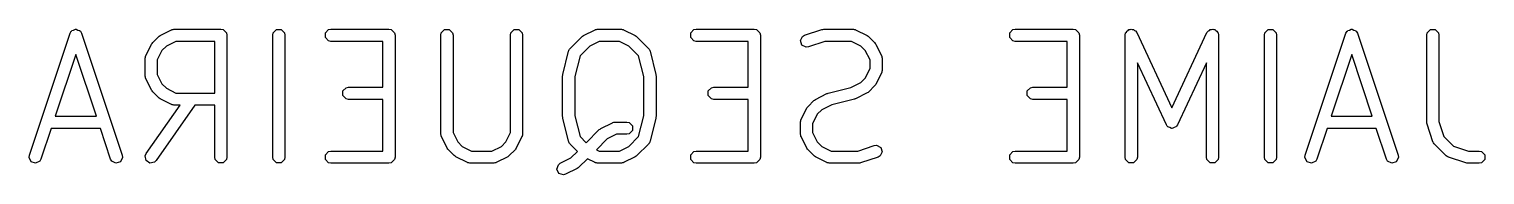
# Model space of a CAD drawing. Extents: x 109.6 to 193.5, y -118.1 to -78.4.
# Drawn here: x 175 to 186.95, y -118.1 to -116.91 of the extents above; entities that cross this region are included whole.
import ezdxf

# ---------------------------------------------------------------- set-up
doc = ezdxf.new("R2010")
doc.units = 0
doc.layers.add('BLACK', color=7, linetype='CONTINUOUS')

msp = doc.modelspace()

# ---------------------------------------------------------------- linework, layer by layer
at = {"layer": 'BLACK', "linetype": 'CONTINUOUS'}
for p, q in [((175.000185, -117.941608), (175.333518, -116.941608)), ((175.333518, -116.941608), (175.343179, -116.92466)), ((175.343179, -116.92466), (175.34652, -116.922989)), ((175.34652, -116.922989), (175.348192, -116.919646)), ((175.348192, -116.919646), (175.363234, -116.914632)), ((175.363234, -116.914632), (175.377408, -116.907545)), ((175.377408, -116.907545), (175.380951, -116.908726)), ((175.380951, -116.908726), (175.384496, -116.907545)), ((175.384496, -116.907545), (175.398675, -116.914634)), ((175.398675, -116.914634), (175.413712, -116.919647)), ((175.413712, -116.919647), (175.415382, -116.922987)), ((175.415382, -116.922987), (175.418725, -116.924659)), ((175.418725, -116.924659), (175.428386, -116.941608)), ((175.428386, -116.941608), (175.761719, -117.941607)), ((176.007812, -117.023963), (176.012264, -117.017302)), ((176.012264, -117.017302), (176.059882, -116.969683)), ((176.059882, -116.969683), (176.066548, -116.965228)), ((176.066548, -116.965228), (176.072877, -116.960317)), ((176.072877, -116.960317), (176.168115, -116.912698)), ((176.20228, -117.007419), (176.124856, -117.04613)), ((176.168115, -116.912698), (176.17053, -116.912036)), ((176.17053, -116.912036), (176.171342, -116.911225)), ((176.171342, -116.911225), (176.179203, -116.909661)), ((176.179203, -116.909661), (176.186931, -116.907545)), ((176.186931, -116.907545), (176.188019, -116.907907)), ((176.188019, -116.907907), (176.190476, -116.907419)), ((176.190476, -116.907419), (176.571428, -116.907419)), ((176.521428, -117.007419), (176.20228, -117.007419)), ((176.521428, -117.431228), (176.521428, -117.007419)), ((176.571428, -116.907419), (176.590562, -116.911225)), ((176.590562, -116.911225), (176.617622, -116.938285)), ((176.617622, -116.938285), (176.621428, -116.957419)), ((176.621428, -116.957419), (176.621428, -117.957419)), ((176.997618, -116.957419), (177.001424, -116.938285)), ((176.997618, -117.957419), (176.997618, -116.957419)), ((177.001424, -116.938285), (177.028484, -116.911225)), ((177.028484, -116.911225), (177.066752, -116.911225)), ((177.066752, -116.911225), (177.093812, -116.938285)), ((177.093812, -116.938285), (177.097618, -116.957419)), ((177.097618, -116.957419), (177.097618, -117.957419)), ((177.429996, -116.938285), (177.457056, -116.911225)), ((177.429996, -116.976553), (177.429996, -116.938285)), ((177.457056, -117.003613), (177.429996, -116.976553)), ((177.457056, -116.911225), (177.47619, -116.907419)), ((177.47619, -117.007419), (177.457056, -117.003613)), ((177.47619, -116.907419), (177.95238, -116.907419)), ((177.90238, -117.007419), (177.47619, -117.007419)), ((177.90238, -117.383609), (177.90238, -117.007419)), ((177.95238, -116.907419), (177.971514, -116.911225)), ((177.971514, -116.911225), (177.998574, -116.938285)), ((177.998574, -116.938285), (178.00238, -116.957419)), ((178.00238, -116.957419), (178.00238, -117.957419)), ((178.378571, -116.957419), (178.382377, -116.938285)), ((178.378571, -117.766942), (178.378571, -116.957419)), ((178.382377, -116.938285), (178.409437, -116.911225)), ((178.409437, -116.911225), (178.447705, -116.911225)), ((178.447705, -116.911225), (178.474765, -116.938285)), ((178.474765, -116.938285), (178.478571, -116.957419)), ((178.478571, -116.957419), (178.478571, -117.755139)), ((178.949999, -116.957419), (178.953805, -116.938285)), ((178.949999, -117.755138), (178.949999, -116.957419)), ((178.953805, -116.938285), (178.980865, -116.911225)), ((178.980865, -116.911225), (179.019133, -116.911225)), ((179.019133, -116.911225), (179.046193, -116.938285)), ((179.046193, -116.938285), (179.049999, -116.957419)), ((179.049999, -116.957419), (179.049999, -117.766942)), ((179.440835, -117.064921), (179.536073, -116.969683)), ((179.536073, -116.969683), (179.542732, -116.965232)), ((179.542732, -116.965232), (179.549067, -116.960317)), ((179.549067, -116.960317), (179.644305, -116.912698)), ((179.67847, -117.007419), (179.601044, -117.046131)), ((179.644305, -116.912698), (179.64672, -116.912036)), ((179.64672, -116.912036), (179.647532, -116.911225)), ((179.647532, -116.911225), (179.655393, -116.909661)), ((179.655393, -116.909661), (179.663121, -116.907545)), ((179.663121, -116.907545), (179.664209, -116.907907)), ((179.664209, -116.907907), (179.666666, -116.907419)), ((179.666666, -116.907419), (179.857142, -116.907419)), ((179.845339, -117.007419), (179.67847, -117.007419)), ((179.922763, -117.046131), (179.845339, -117.007419)), ((179.857142, -116.907419), (179.859598, -116.907907)), ((179.859598, -116.907907), (179.860687, -116.907545)), ((179.860687, -116.907545), (179.868414, -116.909661)), ((179.868414, -116.909661), (179.876276, -116.911225)), ((179.876276, -116.911225), (179.877087, -116.912036)), ((179.877087, -116.912036), (179.879503, -116.912698)), ((179.879503, -116.912698), (179.97474, -116.960316)), ((179.97474, -116.960316), (179.981073, -116.965231)), ((179.981073, -116.965231), (179.987735, -116.969683)), ((179.987735, -116.969683), (180.082973, -117.064921)), ((180.429996, -116.938285), (180.457056, -116.911225)), ((180.429996, -116.976553), (180.429996, -116.938285)), ((180.457056, -117.003613), (180.429996, -116.976553)), ((180.457056, -116.911225), (180.47619, -116.907419)), ((180.47619, -117.007419), (180.457056, -117.003613)), ((180.47619, -116.907419), (180.95238, -116.907419)), ((180.90238, -117.007419), (180.47619, -117.007419)), ((180.90238, -117.383609), (180.90238, -117.007419)), ((180.95238, -116.907419), (180.971514, -116.911225)), ((180.971514, -116.911225), (180.998574, -116.938285)), ((180.998574, -116.938285), (181.00238, -116.957419)), ((181.00238, -116.957419), (181.00238, -117.957419)), ((181.331078, -117.001494), (181.348192, -116.967265)), ((181.343179, -117.037798), (181.331078, -117.001494)), ((181.348192, -116.967265), (181.365141, -116.957604)), ((181.365141, -116.957604), (181.507997, -116.909985)), ((181.531922, -117.007419), (181.396763, -117.052472)), ((181.507997, -116.909985), (181.515947, -116.908982)), ((181.515947, -116.908982), (181.523809, -116.907419)), ((181.523809, -116.907419), (181.761904, -116.907419)), ((181.750101, -117.007419), (181.531922, -117.007419)), ((181.827524, -117.04613), (181.750101, -117.007419)), ((181.761904, -116.907419), (181.76436, -116.907907)), ((181.76436, -116.907907), (181.765449, -116.907545)), ((181.765449, -116.907545), (181.773176, -116.909661)), ((181.773176, -116.909661), (181.781038, -116.911225)), ((181.781038, -116.911225), (181.781849, -116.912036)), ((181.781849, -116.912036), (181.784265, -116.912698)), ((181.784265, -116.912698), (181.879502, -116.960316)), ((181.879502, -116.960316), (181.885835, -116.965231)), ((181.885835, -116.965231), (181.892497, -116.969683)), ((181.892497, -116.969683), (181.940116, -117.017301)), ((181.940116, -117.017301), (181.94457, -117.023967)), ((183.049044, -116.938285), (183.076104, -116.911225)), ((183.049044, -116.976553), (183.049044, -116.938285)), ((183.076104, -117.003613), (183.049044, -116.976553)), ((183.076104, -116.911225), (183.095238, -116.907419)), ((183.095238, -117.007419), (183.076104, -117.003613)), ((183.095238, -116.907419), (183.571428, -116.907419)), ((183.521428, -117.007419), (183.095238, -117.007419)), ((183.521428, -117.383609), (183.521428, -117.007419)), ((183.571428, -116.907419), (183.590562, -116.911225)), ((183.590562, -116.911225), (183.617622, -116.938285)), ((183.617622, -116.938285), (183.621428, -116.957419)), ((183.621428, -116.957419), (183.621428, -117.957419)), ((183.997619, -116.957419), (184.001425, -116.938285)), ((183.997619, -117.957419), (183.997619, -116.957419)), ((184.001425, -116.938285), (184.007707, -116.932002)), ((184.007707, -116.932002), (184.010745, -116.92365)), ((184.010745, -116.92365), (184.02071, -116.918999)), ((184.02071, -116.918999), (184.028485, -116.911225)), ((184.028485, -116.911225), (184.03737, -116.911225)), ((184.03737, -116.911225), (184.045423, -116.907467)), ((184.045423, -116.907467), (184.055758, -116.911225)), ((184.055758, -116.911225), (184.066753, -116.911225)), ((184.066753, -116.911225), (184.073035, -116.917507)), ((184.073035, -116.917507), (184.081388, -116.920545)), ((184.081388, -116.920545), (184.092928, -116.936275)), ((184.092928, -116.936275), (184.380951, -117.553469)), ((184.380951, -117.553469), (184.668976, -116.936274)), ((184.668976, -116.936274), (184.680516, -116.920545)), ((184.680516, -116.920545), (184.688868, -116.917507)), ((184.688868, -116.917507), (184.695151, -116.911225)), ((184.695151, -116.911225), (184.706146, -116.911225)), ((184.706146, -116.911225), (184.716481, -116.907467)), ((184.716481, -116.907467), (184.724534, -116.911225)), ((184.724534, -116.911225), (184.733419, -116.911225)), ((184.733419, -116.911225), (184.741193, -116.918999)), ((184.741193, -116.918999), (184.751159, -116.92365)), ((184.751159, -116.92365), (184.754196, -116.932002)), ((184.754196, -116.932002), (184.760479, -116.938285)), ((184.760479, -116.938285), (184.764285, -116.957419)), ((184.764285, -116.957419), (184.764285, -117.957419)), ((185.140475, -116.957419), (185.144281, -116.938285)), ((185.140475, -117.957419), (185.140475, -116.957419)), ((185.144281, -116.938285), (185.171341, -116.911225)), ((185.171341, -116.911225), (185.209609, -116.911225)), ((185.209609, -116.911225), (185.236669, -116.938285)), ((185.236669, -116.938285), (185.240475, -116.957419)), ((185.240475, -116.957419), (185.240475, -117.957419)), ((185.476375, -117.941608), (185.809708, -116.941608)), ((185.809708, -116.941608), (185.819369, -116.92466)), ((185.819369, -116.92466), (185.82271, -116.922989)), ((185.82271, -116.922989), (185.824382, -116.919646)), ((185.824382, -116.919646), (185.839424, -116.914632)), ((185.839424, -116.914632), (185.853598, -116.907545)), ((185.853598, -116.907545), (185.857141, -116.908726)), ((185.857141, -116.908726), (185.860686, -116.907545)), ((185.860686, -116.907545), (185.874865, -116.914634)), ((185.874865, -116.914634), (185.889902, -116.919647)), ((185.889902, -116.919647), (185.891572, -116.922987)), ((185.891572, -116.922987), (185.894915, -116.924659)), ((185.894915, -116.924659), (185.904576, -116.941608)), ((185.904576, -116.941608), (186.237909, -117.941607)), ((186.473809, -116.957419), (186.477615, -116.938285)), ((186.473809, -117.671704), (186.473809, -116.957419)), ((186.477615, -116.938285), (186.504675, -116.911225)), ((186.504675, -116.911225), (186.542943, -116.911225)), ((186.542943, -116.911225), (186.570003, -116.938285)), ((186.570003, -116.938285), (186.573809, -116.957419)), ((186.573809, -116.957419), (186.573809, -117.66359)), ((175.380952, -117.115532), (175.212228, -117.621704)), ((175.549676, -117.621704), (175.380952, -117.115532)), ((175.950126, -117.14435), (175.952242, -117.136622)), ((175.952242, -117.136622), (175.953806, -117.128761)), ((175.953806, -117.128761), (175.954617, -117.127949)), ((175.954617, -117.127949), (175.955279, -117.125534)), ((175.955279, -117.125534), (176.002897, -117.030297)), ((176.002897, -117.030297), (176.007812, -117.023963)), ((176.088711, -117.082274), (176.05, -117.159698)), ((176.124856, -117.04613), (176.088711, -117.082274)), ((179.380064, -117.278625), (179.427683, -117.088149)), ((179.427683, -117.088149), (179.429996, -117.083252)), ((179.429996, -117.081142), (179.433399, -117.076048)), ((179.429996, -117.083252), (179.429996, -117.081142)), ((179.433399, -117.076048), (179.436016, -117.07051)), ((179.436016, -117.07051), (179.437826, -117.069423)), ((179.437826, -117.069423), (179.440835, -117.064921)), ((179.521338, -117.125837), (179.478571, -117.296907)), ((179.601044, -117.046131), (179.521338, -117.125837)), ((180.002469, -117.125837), (179.922763, -117.046131)), ((180.045237, -117.296907), (180.002469, -117.125837)), ((180.082973, -117.064921), (180.085981, -117.069423)), ((180.085981, -117.069423), (180.087792, -117.07051)), ((180.087792, -117.07051), (180.090408, -117.076048)), ((180.090408, -117.076048), (180.093812, -117.081142)), ((180.093812, -117.081142), (180.093812, -117.083252)), ((180.093812, -117.083252), (180.096125, -117.088149)), ((180.096125, -117.088149), (180.143744, -117.278625)), ((181.377408, -117.054912), (181.343179, -117.037798)), ((181.396763, -117.052472), (181.377408, -117.054912)), ((181.863668, -117.082275), (181.827524, -117.04613)), ((181.90238, -117.159698), (181.863668, -117.082275)), ((181.94457, -117.023967), (181.949482, -117.030296)), ((181.949482, -117.030296), (181.997101, -117.125534)), ((181.997101, -117.125534), (181.997762, -117.127949)), ((181.997762, -117.127949), (181.998574, -117.128761)), ((181.998574, -117.128761), (182.000137, -117.136622)), ((182.000137, -117.136622), (182.002254, -117.14435)), ((185.857142, -117.115532), (185.688418, -117.621704)), ((186.025866, -117.621704), (185.857142, -117.115532)), ((175.95, -117.147895), (175.950488, -117.145438)), ((175.95, -117.290752), (175.95, -117.147895)), ((175.950488, -117.145438), (175.950126, -117.14435)), ((176.05, -117.159698), (176.05, -117.278949)), ((181.863668, -117.308752), (181.90238, -117.231329)), ((181.90238, -117.231329), (181.90238, -117.159698)), ((182.000137, -117.254405), (181.998574, -117.262267)), ((182.002254, -117.246678), (182.000137, -117.254405)), ((182.002254, -117.14435), (182.001891, -117.145438)), ((182.001891, -117.145438), (182.00238, -117.147895)), ((182.00238, -117.243133), (182.001891, -117.245589)), ((182.001891, -117.245589), (182.002254, -117.246678)), ((182.00238, -117.147895), (182.00238, -117.243133)), ((184.335643, -117.692849), (184.097619, -117.182796)), ((184.097619, -117.182796), (184.097619, -117.957419)), ((184.664285, -117.182796), (184.426261, -117.692848)), ((184.664285, -117.957419), (184.664285, -117.182796)), ((175.950488, -117.293208), (175.95, -117.290752)), ((175.950126, -117.294297), (175.950488, -117.293208)), ((175.952242, -117.302024), (175.950126, -117.294297)), ((175.953806, -117.309886), (175.952242, -117.302024)), ((175.954617, -117.310697), (175.953806, -117.309886)), ((175.955279, -117.313113), (175.954617, -117.310697)), ((176.002897, -117.40835), (175.955279, -117.313113)), ((176.05, -117.278949), (176.088711, -117.356372)), ((176.088711, -117.356372), (176.124856, -117.392516)), ((179.378571, -117.290752), (179.379766, -117.284742)), ((179.378571, -117.624085), (179.378571, -117.290752)), ((179.379766, -117.284742), (179.380064, -117.278625)), ((179.478571, -117.296907), (179.478571, -117.61793)), ((180.045237, -117.61793), (180.045237, -117.296907)), ((180.143744, -117.278625), (180.144041, -117.284742)), ((180.144041, -117.284742), (180.145237, -117.290752)), ((180.145237, -117.290752), (180.145237, -117.624085)), ((181.744453, -117.386433), (181.827524, -117.344897)), ((181.827524, -117.344897), (181.863668, -117.308752)), ((181.940116, -117.373727), (181.892497, -117.421345)), ((181.94457, -117.36706), (181.940116, -117.373727)), ((181.949482, -117.360732), (181.94457, -117.36706)), ((181.997101, -117.265494), (181.949482, -117.360732)), ((181.997762, -117.263078), (181.997101, -117.265494)), ((181.998574, -117.262267), (181.997762, -117.263078)), ((176.007812, -117.414683), (176.002897, -117.40835)), ((176.012264, -117.421345), (176.007812, -117.414683)), ((176.059882, -117.468964), (176.012264, -117.421345)), ((176.066548, -117.473418), (176.059882, -117.468964)), ((176.072877, -117.47833), (176.066548, -117.473418)), ((176.168115, -117.525949), (176.072877, -117.47833)), ((176.124856, -117.392516), (176.20228, -117.431228)), ((176.20228, -117.431228), (176.521428, -117.431228)), ((177.572853, -117.414475), (177.599913, -117.387415)), ((177.572853, -117.452743), (177.572853, -117.414475)), ((177.599913, -117.479803), (177.572853, -117.452743)), ((177.599913, -117.387415), (177.619047, -117.383609)), ((177.619047, -117.483609), (177.599913, -117.479803)), ((177.619047, -117.383609), (177.90238, -117.383609)), ((177.90238, -117.483609), (177.619047, -117.483609)), ((177.90238, -117.907419), (177.90238, -117.483609)), ((180.572853, -117.414475), (180.599913, -117.387415)), ((180.572853, -117.452743), (180.572853, -117.414475)), ((180.599913, -117.479803), (180.572853, -117.452743)), ((180.599913, -117.387415), (180.619047, -117.383609)), ((180.619047, -117.483609), (180.599913, -117.479803)), ((180.619047, -117.383609), (180.90238, -117.383609)), ((180.90238, -117.483609), (180.619047, -117.483609)), ((180.90238, -117.907419), (180.90238, -117.483609)), ((181.393216, -117.541111), (181.440834, -117.493492)), ((181.440834, -117.493492), (181.4475, -117.489037)), ((181.4475, -117.489037), (181.453829, -117.484126)), ((181.453829, -117.484126), (181.549067, -117.436507)), ((181.549067, -117.436507), (181.554348, -117.43506)), ((181.554348, -117.43506), (181.559301, -117.432721)), ((181.559301, -117.432721), (181.744453, -117.386433)), ((181.774031, -117.482116), (181.58888, -117.528403)), ((181.778983, -117.479776), (181.774031, -117.482116)), ((181.784265, -117.47833), (181.778983, -117.479776)), ((181.879502, -117.430712), (181.784265, -117.47833)), ((181.885835, -117.425796), (181.879502, -117.430712)), ((181.892497, -117.421345), (181.885835, -117.425796)), ((183.191901, -117.414475), (183.218961, -117.387415)), ((183.191901, -117.452743), (183.191901, -117.414475)), ((183.218961, -117.479803), (183.191901, -117.452743)), ((183.218961, -117.387415), (183.238095, -117.383609)), ((183.238095, -117.483609), (183.218961, -117.479803)), ((183.238095, -117.383609), (183.521428, -117.383609)), ((183.521428, -117.483609), (183.238095, -117.483609)), ((183.521428, -117.907419), (183.521428, -117.483609)), ((175.959038, -117.928746), (176.2373, -117.531228)), ((176.359366, -117.531228), (176.040962, -117.986092)), ((176.17053, -117.52661), (176.168115, -117.525949)), ((176.171342, -117.527422), (176.17053, -117.52661)), ((176.179203, -117.528985), (176.171342, -117.527422)), ((176.186931, -117.531102), (176.179203, -117.528985)), ((176.188019, -117.530739), (176.186931, -117.531102)), ((176.190476, -117.531228), (176.188019, -117.530739)), ((176.2373, -117.531228), (176.190476, -117.531228)), ((176.521428, -117.531228), (176.359366, -117.531228)), ((176.521428, -117.957419), (176.521428, -117.531228)), ((179.478571, -117.61793), (179.521338, -117.788998)), ((180.002469, -117.788999), (180.045237, -117.61793)), ((181.336231, -117.649343), (181.383849, -117.554106)), ((181.383849, -117.554106), (181.388764, -117.547772)), ((181.388764, -117.547772), (181.393216, -117.541111)), ((181.469663, -117.606083), (181.430952, -117.683507)), ((181.505808, -117.569939), (181.469663, -117.606083)), ((181.58888, -117.528403), (181.505808, -117.569939)), ((175.178895, -117.721704), (175.095053, -117.97323)), ((175.583009, -117.721704), (175.178895, -117.721704)), ((175.212228, -117.621704), (175.549676, -117.621704)), ((175.666851, -117.97323), (175.583009, -117.721704)), ((179.379766, -117.630094), (179.378571, -117.624085)), ((179.380064, -117.636212), (179.379766, -117.630094)), ((179.427683, -117.826688), (179.380064, -117.636212)), ((179.571428, -117.839089), (179.67893, -117.731587)), ((179.67893, -117.731587), (179.685589, -117.727136)), ((179.685589, -117.727136), (179.691924, -117.722221)), ((179.691924, -117.722221), (179.787162, -117.674602)), ((179.787162, -117.674602), (179.789577, -117.67394)), ((179.789577, -117.67394), (179.790389, -117.673129)), ((179.790389, -117.673129), (179.79825, -117.671565)), ((179.79825, -117.671565), (179.805978, -117.669449)), ((179.805978, -117.669449), (179.807066, -117.669811)), ((179.807066, -117.669811), (179.809523, -117.669323)), ((179.809523, -117.669323), (179.904761, -117.669323)), ((179.904761, -117.669323), (179.923895, -117.673129)), ((179.923895, -117.673129), (179.950955, -117.700189)), ((179.950955, -117.738457), (179.923895, -117.765517)), ((179.950955, -117.700189), (179.950955, -117.738457)), ((180.143744, -117.636212), (180.096125, -117.826688)), ((180.144041, -117.630094), (180.143744, -117.636212)), ((180.145237, -117.624085), (180.144041, -117.630094)), ((181.330952, -117.671704), (181.33144, -117.669247)), ((181.330952, -117.766942), (181.330952, -117.671704)), ((181.331078, -117.668159), (181.333194, -117.660431)), ((181.33144, -117.669247), (181.331078, -117.668159)), ((181.333194, -117.660431), (181.334758, -117.65257)), ((181.334758, -117.65257), (181.335569, -117.651758)), ((181.335569, -117.651758), (181.336231, -117.649343)), ((181.430952, -117.683507), (181.430952, -117.755139)), ((184.343265, -117.703238), (184.335643, -117.692849)), ((184.344078, -117.705473), (184.343265, -117.703238)), ((184.345335, -117.706059), (184.344078, -117.705473)), ((184.347183, -117.708578), (184.345335, -117.706059)), ((184.363255, -117.714422), (184.347183, -117.708578)), ((184.378756, -117.721656), (184.363255, -117.714422)), ((184.380952, -117.720857), (184.378756, -117.721656)), ((184.383148, -117.721656), (184.380952, -117.720857)), ((184.398648, -117.714422), (184.383148, -117.721656)), ((184.414721, -117.708578), (184.398648, -117.714422)), ((184.416568, -117.706059), (184.414721, -117.708578)), ((184.417826, -117.705473), (184.416568, -117.706059)), ((184.418638, -117.703237), (184.417826, -117.705473)), ((184.426261, -117.692848), (184.418638, -117.703237)), ((185.655085, -117.721704), (185.571243, -117.97323)), ((186.059199, -117.721704), (185.655085, -117.721704)), ((185.688418, -117.621704), (186.025866, -117.621704)), ((186.143041, -117.97323), (186.059199, -117.721704)), ((186.475372, -117.679566), (186.473809, -117.671704)), ((186.476375, -117.687515), (186.475372, -117.679566)), ((186.523994, -117.830372), (186.476375, -117.687515)), ((186.573809, -117.66359), (186.615129, -117.787551)), ((178.379059, -117.769398), (178.378571, -117.766942)), ((178.378697, -117.770487), (178.379059, -117.769398)), ((178.380813, -117.778214), (178.378697, -117.770487)), ((178.382377, -117.786076), (178.380813, -117.778214)), ((178.383188, -117.786887), (178.382377, -117.786076)), ((178.38385, -117.789303), (178.383188, -117.786887)), ((178.431468, -117.88454), (178.38385, -117.789303)), ((178.478571, -117.755139), (178.517282, -117.832561)), ((178.517282, -117.832561), (178.553428, -117.868708)), ((178.875141, -117.868708), (178.911287, -117.832561)), ((178.911287, -117.832561), (178.949999, -117.755138)), ((179.04472, -117.789303), (178.997101, -117.884541)), ((179.045381, -117.786887), (179.04472, -117.789303)), ((179.046193, -117.786076), (179.045381, -117.786887)), ((179.047756, -117.778214), (179.046193, -117.786076)), ((179.049873, -117.770487), (179.047756, -117.778214)), ((179.049999, -117.766942), (179.04951, -117.769398)), ((179.04951, -117.769398), (179.049873, -117.770487)), ((179.429996, -117.831584), (179.427683, -117.826688)), ((179.429996, -117.833695), (179.429996, -117.831584)), ((179.4334, -117.83879), (179.429996, -117.833695)), ((179.436016, -117.844327), (179.4334, -117.83879)), ((179.437824, -117.845412), (179.436016, -117.844327)), ((179.440834, -117.849916), (179.437824, -117.845412)), ((179.500718, -117.9098), (179.440834, -117.849916)), ((179.521338, -117.788998), (179.571428, -117.839089)), ((179.743902, -117.808035), (179.655835, -117.896102)), ((179.821327, -117.769323), (179.743902, -117.808035)), ((179.904761, -117.769323), (179.821327, -117.769323)), ((179.923895, -117.765517), (179.904761, -117.769323)), ((179.922761, -117.868708), (180.002469, -117.788999)), ((180.082974, -117.849916), (179.987736, -117.945155)), ((180.085983, -117.845412), (180.082974, -117.849916)), ((180.087792, -117.844327), (180.085983, -117.845412)), ((180.090407, -117.83879), (180.087792, -117.844327)), ((180.093812, -117.833695), (180.090407, -117.83879)), ((180.096125, -117.826688), (180.093812, -117.831584)), ((180.093812, -117.831584), (180.093812, -117.833695)), ((181.33144, -117.769398), (181.330952, -117.766942)), ((181.331078, -117.770487), (181.33144, -117.769398)), ((181.333194, -117.778214), (181.331078, -117.770487)), ((181.334758, -117.786076), (181.333194, -117.778214)), ((181.335569, -117.786887), (181.334758, -117.786076)), ((181.336231, -117.789303), (181.335569, -117.786887)), ((181.383849, -117.88454), (181.336231, -117.789303)), ((181.430952, -117.755139), (181.469663, -117.832561)), ((181.469663, -117.832561), (181.505809, -117.868708)), ((186.525234, -117.832547), (186.523994, -117.830372)), ((186.525234, -117.833695), (186.525234, -117.832547)), ((186.529689, -117.840363), (186.525234, -117.833695)), ((186.533655, -117.84732), (186.529689, -117.840363)), ((186.534679, -117.847832), (186.533655, -117.84732)), ((186.536072, -117.849916), (186.534679, -117.847832)), ((186.631311, -117.945155), (186.536072, -117.849916)), ((186.615129, -117.787551), (186.693676, -117.866099)), ((174.997745, -117.960963), (175.000185, -117.941608)), ((175.014859, -117.995192), (174.997745, -117.960963)), ((175.095053, -117.97323), (175.085392, -117.990179)), ((175.676512, -117.990178), (175.666851, -117.97323)), ((175.764159, -117.960963), (175.747045, -117.995191)), ((175.761719, -117.941607), (175.764159, -117.960963)), ((175.951184, -117.946604), (175.959038, -117.928746)), ((175.957834, -117.98429), (175.951184, -117.946604)), ((176.525234, -117.976553), (176.521428, -117.957419)), ((176.552294, -118.003613), (176.525234, -117.976553)), ((176.617622, -117.976553), (176.590562, -118.003613)), ((176.621428, -117.957419), (176.617622, -117.976553)), ((177.001424, -117.976553), (176.997618, -117.957419)), ((177.028484, -118.003613), (177.001424, -117.976553)), ((177.093812, -117.976553), (177.066752, -118.003613)), ((177.097618, -117.957419), (177.093812, -117.976553)), ((177.429996, -117.938285), (177.457056, -117.911225)), ((177.429996, -117.976553), (177.429996, -117.938285)), ((177.457056, -118.003613), (177.429996, -117.976553)), ((177.457056, -117.911225), (177.47619, -117.907419)), ((177.47619, -117.907419), (177.90238, -117.907419)), ((177.998574, -117.976553), (177.971514, -118.003613)), ((178.00238, -117.957419), (177.998574, -117.976553)), ((178.436379, -117.890868), (178.431468, -117.88454)), ((178.440834, -117.897535), (178.436379, -117.890868)), ((178.488453, -117.945155), (178.440834, -117.897535)), ((178.495119, -117.949609), (178.488453, -117.945155)), ((178.501448, -117.954521), (178.495119, -117.949609)), ((178.596686, -118.00214), (178.501448, -117.954521)), ((178.553428, -117.868708), (178.630851, -117.907419)), ((178.630851, -117.907419), (178.79772, -117.907419)), ((178.79772, -117.907419), (178.875141, -117.868708)), ((178.927121, -117.954522), (178.831884, -118.00214)), ((178.933448, -117.949611), (178.927121, -117.954522)), ((178.940117, -117.945155), (178.933448, -117.949611)), ((178.987736, -117.897535), (178.940117, -117.945155)), ((178.992189, -117.890869), (178.987736, -117.897535)), ((178.997101, -117.884541), (178.992189, -117.890869)), ((179.358591, -118.007936), (179.446573, -117.963945)), ((179.446573, -117.963945), (179.500718, -117.9098)), ((179.5813, -117.970637), (179.511545, -118.040393)), ((179.644305, -118.00214), (179.5813, -117.970637)), ((179.655835, -117.896102), (179.67847, -117.907419)), ((179.67847, -117.907419), (179.845339, -117.907419)), ((179.845339, -117.907419), (179.922761, -117.868708)), ((179.97474, -117.954522), (179.879503, -118.00214)), ((179.981067, -117.949611), (179.97474, -117.954522)), ((179.987736, -117.945155), (179.981067, -117.949611)), ((180.429996, -117.938285), (180.457056, -117.911225)), ((180.429996, -117.976553), (180.429996, -117.938285)), ((180.457056, -118.003613), (180.429996, -117.976553)), ((180.457056, -117.911225), (180.47619, -117.907419)), ((180.47619, -117.907419), (180.90238, -117.907419)), ((180.998574, -117.976553), (180.971514, -118.003613)), ((181.00238, -117.957419), (180.998574, -117.976553)), ((181.38876, -117.890868), (181.383849, -117.88454)), ((181.393215, -117.897535), (181.38876, -117.890868)), ((181.440834, -117.945155), (181.393215, -117.897535)), ((181.4475, -117.949609), (181.440834, -117.945155)), ((181.453829, -117.954521), (181.4475, -117.949609)), ((181.549067, -118.00214), (181.453829, -117.954521)), ((181.505809, -117.868708), (181.583232, -117.907419)), ((181.583232, -117.907419), (181.80141, -117.907419)), ((181.80141, -117.907419), (181.936568, -117.862366)), ((181.968191, -117.957234), (181.825334, -118.004853)), ((181.936568, -117.862366), (181.955924, -117.859926)), ((181.955924, -117.859926), (181.990152, -117.87704)), ((181.985139, -117.947573), (181.968191, -117.957234)), ((182.002254, -117.913344), (181.985139, -117.947573)), ((181.990152, -117.87704), (182.002254, -117.913344)), ((183.049044, -117.938285), (183.076104, -117.911225)), ((183.049044, -117.976553), (183.049044, -117.938285)), ((183.076104, -118.003613), (183.049044, -117.976553)), ((183.076104, -117.911225), (183.095238, -117.907419)), ((183.095238, -117.907419), (183.521428, -117.907419)), ((183.617622, -117.976553), (183.590562, -118.003613)), ((183.621428, -117.957419), (183.617622, -117.976553)), ((184.001425, -117.976553), (183.997619, -117.957419)), ((184.028485, -118.003613), (184.001425, -117.976553)), ((184.093813, -117.976553), (184.066753, -118.003613)), ((184.097619, -117.957419), (184.093813, -117.976553)), ((184.668091, -117.976553), (184.664285, -117.957419)), ((184.695151, -118.003613), (184.668091, -117.976553)), ((184.760479, -117.976553), (184.733419, -118.003613)), ((184.764285, -117.957419), (184.760479, -117.976553)), ((185.144281, -117.976553), (185.140475, -117.957419)), ((185.171341, -118.003613), (185.144281, -117.976553)), ((185.236669, -117.976553), (185.209609, -118.003613)), ((185.240475, -117.957419), (185.236669, -117.976553)), ((185.473935, -117.960963), (185.476375, -117.941608)), ((185.491049, -117.995192), (185.473935, -117.960963)), ((185.571243, -117.97323), (185.561582, -117.990179)), ((186.152702, -117.990178), (186.143041, -117.97323)), ((186.240349, -117.960963), (186.223235, -117.995191)), ((186.237909, -117.941607), (186.240349, -117.960963)), ((186.633392, -117.946545), (186.631311, -117.945155)), ((186.633906, -117.947573), (186.633392, -117.946545)), ((186.640871, -117.951543), (186.633906, -117.947573)), ((186.647532, -117.955994), (186.640871, -117.951543)), ((186.64868, -117.955994), (186.647532, -117.955994)), ((186.650855, -117.957234), (186.64868, -117.955994)), ((186.793711, -118.004853), (186.650855, -117.957234)), ((186.693676, -117.866099), (186.817636, -117.907419)), ((186.817636, -117.907419), (186.904761, -117.907419)), ((186.904761, -117.907419), (186.923895, -117.911225)), ((186.923895, -117.911225), (186.950955, -117.938285)), ((186.950955, -117.976553), (186.923895, -118.003613)), ((186.950955, -117.938285), (186.950955, -117.976553)), ((175.051163, -118.007293), (175.014859, -117.995192)), ((175.085392, -117.990179), (175.051163, -118.007293)), ((175.710741, -118.007293), (175.676512, -117.990178)), ((175.747045, -117.995191), (175.710741, -118.007293)), ((175.989185, -118.006235), (175.957834, -117.98429)), ((176.026871, -117.999585), (175.989185, -118.006235)), ((176.040962, -117.986092), (176.026871, -117.999585)), ((176.590562, -118.003613), (176.552294, -118.003613)), ((177.066752, -118.003613), (177.028484, -118.003613)), ((177.47619, -118.007419), (177.457056, -118.003613)), ((177.95238, -118.007419), (177.47619, -118.007419)), ((177.971514, -118.003613), (177.95238, -118.007419)), ((178.599101, -118.002801), (178.596686, -118.00214)), ((178.599913, -118.003613), (178.599101, -118.002801)), ((178.607774, -118.005176), (178.599913, -118.003613)), ((178.615502, -118.007293), (178.607774, -118.005176)), ((178.61659, -118.00693), (178.615502, -118.007293)), ((178.619047, -118.007419), (178.61659, -118.00693)), ((178.809523, -118.007419), (178.619047, -118.007419)), ((178.811979, -118.00693), (178.809523, -118.007419)), ((178.813068, -118.007293), (178.811979, -118.00693)), ((178.820795, -118.005176), (178.813068, -118.007293)), ((178.828657, -118.003613), (178.820795, -118.005176)), ((178.829468, -118.002801), (178.828657, -118.003613)), ((178.831884, -118.00214), (178.829468, -118.002801)), ((179.331078, -118.056202), (179.343179, -118.019897)), ((179.348192, -118.09043), (179.331078, -118.056202)), ((179.343179, -118.019897), (179.358591, -118.007936)), ((179.384497, -118.102531), (179.348192, -118.09043)), ((179.403313, -118.097378), (179.384497, -118.102531)), ((179.49855, -118.04976), (179.403313, -118.097378)), ((179.504883, -118.044844), (179.49855, -118.04976)), ((179.511545, -118.040393), (179.504883, -118.044844)), ((179.64672, -118.002801), (179.644305, -118.00214)), ((179.647532, -118.003613), (179.64672, -118.002801)), ((179.655393, -118.005176), (179.647532, -118.003613)), ((179.663121, -118.007293), (179.655393, -118.005176)), ((179.664209, -118.00693), (179.663121, -118.007293)), ((179.666666, -118.007419), (179.664209, -118.00693)), ((179.857142, -118.007419), (179.666666, -118.007419)), ((179.859598, -118.00693), (179.857142, -118.007419)), ((179.860687, -118.007293), (179.859598, -118.00693)), ((179.868414, -118.005176), (179.860687, -118.007293)), ((179.876276, -118.003613), (179.868414, -118.005176)), ((179.877087, -118.002801), (179.876276, -118.003613)), ((179.879503, -118.00214), (179.877087, -118.002801)), ((180.47619, -118.007419), (180.457056, -118.003613)), ((180.95238, -118.007419), (180.47619, -118.007419)), ((180.971514, -118.003613), (180.95238, -118.007419)), ((181.551482, -118.002801), (181.549067, -118.00214)), ((181.552294, -118.003613), (181.551482, -118.002801)), ((181.560155, -118.005176), (181.552294, -118.003613)), ((181.567883, -118.007293), (181.560155, -118.005176)), ((181.568971, -118.00693), (181.567883, -118.007293)), ((181.571428, -118.007419), (181.568971, -118.00693)), ((181.809523, -118.007419), (181.571428, -118.007419)), ((181.817385, -118.005855), (181.809523, -118.007419)), ((181.825334, -118.004853), (181.817385, -118.005855)), ((183.095238, -118.007419), (183.076104, -118.003613)), ((183.571428, -118.007419), (183.095238, -118.007419)), ((183.590562, -118.003613), (183.571428, -118.007419)), ((184.066753, -118.003613), (184.028485, -118.003613)), ((184.733419, -118.003613), (184.695151, -118.003613)), ((185.209609, -118.003613), (185.171341, -118.003613)), ((185.527353, -118.007293), (185.491049, -117.995192)), ((185.561582, -117.990179), (185.527353, -118.007293)), ((186.186931, -118.007293), (186.152702, -117.990178)), ((186.223235, -117.995191), (186.186931, -118.007293)), ((186.801661, -118.005855), (186.793711, -118.004853)), ((186.809523, -118.007419), (186.801661, -118.005855)), ((186.904761, -118.007419), (186.809523, -118.007419)), ((186.923895, -118.003613), (186.904761, -118.007419))]:
    msp.add_line(p, q, dxfattribs=at)

doc.saveas('drawing.dxf')
